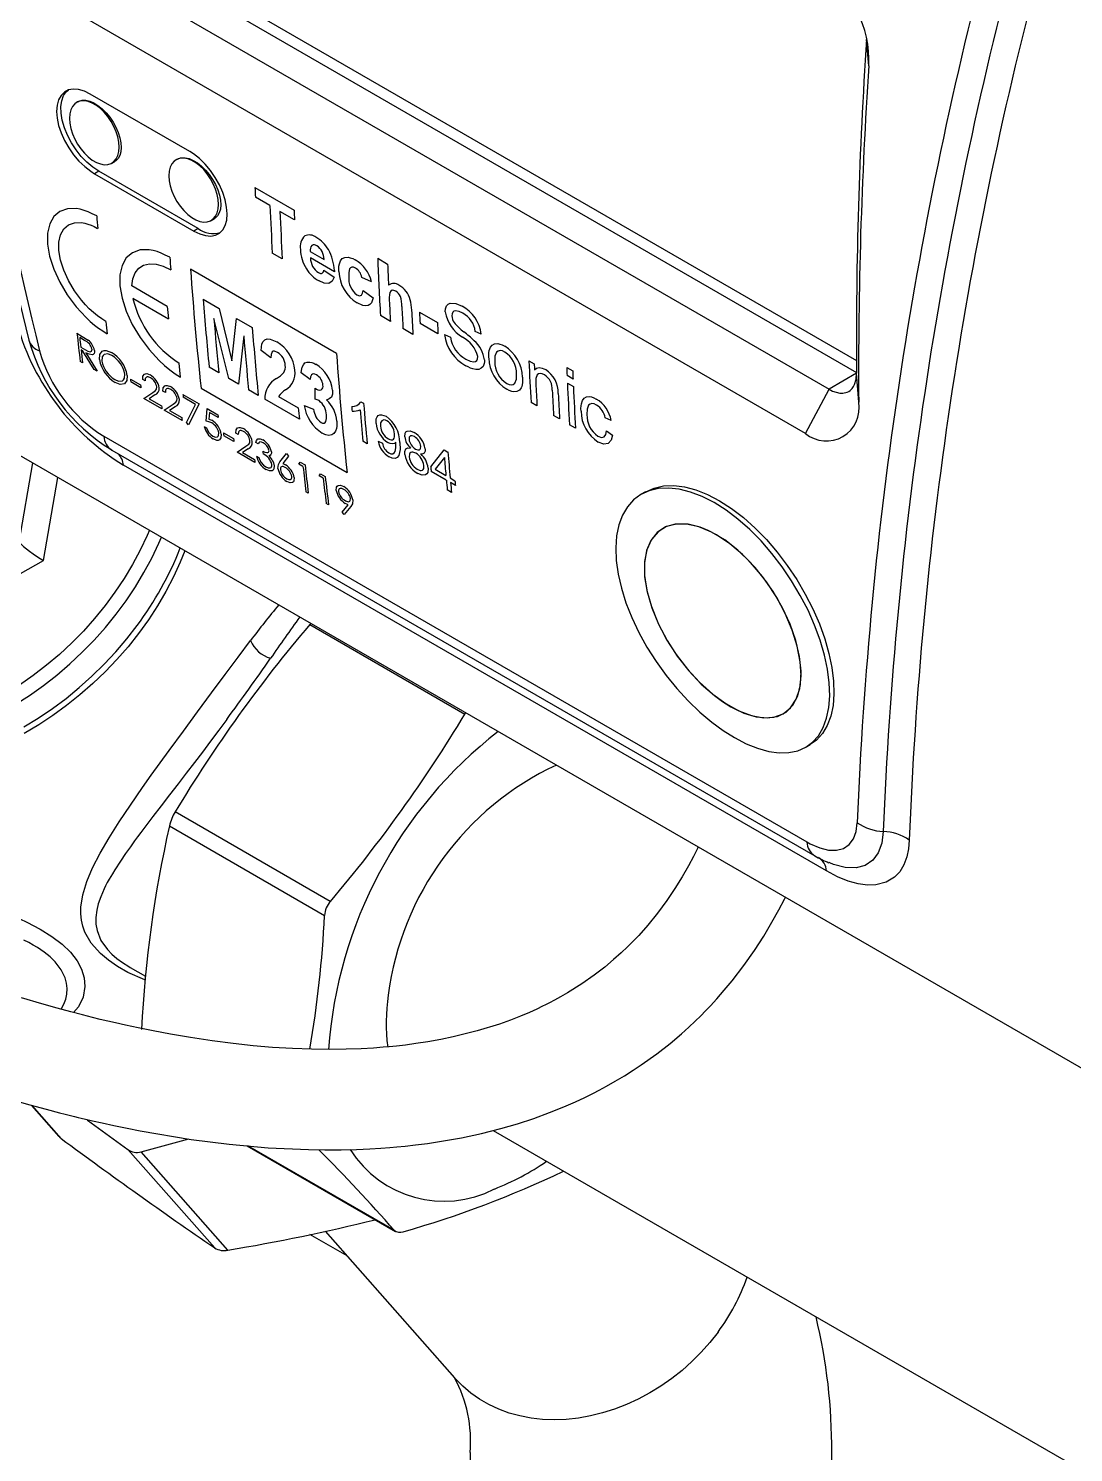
# Model space of a CAD drawing. Header units: millimetres. Extents: x 75 to 2075, y 25 to 1460.
# Drawn here: x 1629.1 to 1703.4, y 646.5 to 747.8 of the extents above; entities that cross this region are included whole.
import ezdxf

# ---------------------------------------------------------------- set-up
doc = ezdxf.new("R2010")
doc.units = ezdxf.units.MM
doc.header["$LTSCALE"] = 5

msp = doc.modelspace()

# ---------------------------------------------------------------- linework, layer by layer
at = {"color": 7, "linetype": 'Continuous', "lineweight": 25}
for p, q in [((1633.201, 755.809), (1687.957, 724.199)), ((1633.465, 754.795), (1687.962, 723.335)), ((1631.461, 753.639), (1686.01, 722.149)), ((1684.326, 719.003), (1629.778, 750.493)), ((1688.845, 745.148), (1688.684, 747.023)), ((1632.604, 742.596), (1632.522, 742.549)), ((1640.554, 739.059), (1633.483, 743.142)), ((1639.675, 738.514), (1639.593, 738.467)), ((1634.078, 737.652), (1633.774, 737.477)), ((1633.774, 737.477), (1640.845, 733.395)), ((1641.149, 733.57), (1634.078, 737.652)), ((1635.014, 738.231), (1635.24, 738.361)), ((1645.19, 736.494), (1647.973, 734.887)), ((1646.256, 735.204), (1645.219, 735.803)), ((1648.002, 734.197), (1646.964, 734.796)), ((1641.149, 733.57), (1640.845, 733.395)), ((1642.085, 734.149), (1642.311, 734.279)), ((1647.131, 731.412), (1646.423, 731.82)), ((1649.127, 731.948), (1650.106, 731.383)), ((1650.837, 730.499), (1649.139, 731.479)), ((1653.916, 731.456), (1654.624, 731.048)), ((1650.986, 724.691), (1640.605, 730.684)), ((1650.099, 730.618), (1650.812, 730.104)), ((1650.836, 730.585), (1650.837, 730.499)), ((1638.953, 728.039), (1636.436, 729.492)), ((1653.484, 729.793), (1652.782, 730.096)), ((1636.513, 728.61), (1639.032, 727.156)), ((1641.506, 728.541), (1642.643, 727.884)), ((1652.874, 729.17), (1653.587, 728.656)), ((1642.643, 727.884), (1643.54, 724.173)), ((1654.82, 726.973), (1654.112, 727.381)), ((1656.891, 727.621), (1658.164, 726.886)), ((1643.323, 722.915), (1642.272, 727.175)), ((1643.54, 724.173), (1643.874, 727.174)), ((1643.874, 727.174), (1645, 726.524)), ((1656.424, 726.047), (1655.716, 726.455)), ((1658.204, 726.093), (1656.931, 726.828)), ((1632.536, 726.122), (1632.911, 725.906)), ((1633.078, 725.616), (1632.727, 725.819)), ((1632.911, 725.906), (1633.338, 725.634)), ((1644.391, 725.952), (1644.022, 722.511)), ((1658.665, 726.032), (1659.087, 725.839)), ((1661.278, 726.067), (1660.856, 726.259)), ((1632.803, 725.148), (1633.146, 724.947)), ((1632.963, 724.863), (1632.826, 724.941)), ((1633.758, 723.539), (1632.963, 724.863)), ((1633.17, 724.743), (1633.966, 723.419)), ((1646.321, 724.382), (1645.623, 724.905)), ((1617.017, 724.052), (1705.91, 672.735)), ((1632.935, 724.015), (1632.767, 724.111)), ((1633.966, 723.419), (1633.758, 723.539)), ((1639.905, 723.004), (1639.799, 724.007)), ((1642.619, 723.321), (1641.932, 723.717)), ((1649.123, 722.825), (1648.482, 723.314)), ((1664.672, 724.16), (1665.049, 723.942)), ((1667.36, 723.695), (1667.784, 723.45)), ((1687.963, 723.276), (1686.01, 722.149)), ((1688.118, 721.225), (1687.963, 723.276)), ((1636.334, 722.868), (1637.054, 722.453)), ((1637.078, 722.247), (1636.358, 722.662)), ((1637.379, 722.747), (1637.211, 722.844)), ((1641.357, 722.226), (1651.738, 716.233)), ((1644.022, 722.511), (1643.323, 722.915)), ((1649.461, 721.432), (1649.464, 722.21)), ((1667.809, 722.866), (1667.384, 723.111)), ((1667.408, 722.58), (1667.832, 722.335)), ((1637.3, 721.494), (1637.928, 721.906)), ((1638.571, 720.761), (1637.3, 721.494)), ((1638.082, 721.735), (1637.676, 721.469)), ((1637.676, 721.469), (1638.547, 720.966)), ((1638.818, 721.916), (1638.65, 722.013)), ((1640.068, 721.774), (1641.219, 721.11)), ((1640.958, 721.067), (1640.091, 721.568)), ((1645.426, 721.7), (1644.739, 722.097)), ((1648.347, 720.014), (1645.884, 721.436)), ((1646.863, 721.636), (1648.269, 720.824)), ((1649.748, 721.332), (1649.461, 721.432)), ((1652.719, 721.255), (1652.916, 721.142)), ((1665.245, 720.955), (1664.82, 721.2)), ((1684.326, 719.003), (1686.01, 722.149)), ((1638.739, 720.664), (1639.367, 721.076)), ((1640.01, 719.93), (1638.739, 720.664)), ((1639.521, 720.904), (1639.115, 720.638)), ((1639.115, 720.638), (1639.986, 720.135)), ((1640.317, 719.785), (1640.958, 721.067)), ((1641.219, 721.11), (1640.472, 719.615)), ((1641.716, 719.881), (1641.795, 720.778)), ((1641.795, 720.778), (1642.562, 720.334)), ((1641.949, 720.495), (1641.908, 720.024)), ((1642.585, 720.128), (1641.949, 720.495)), ((1648.687, 720.997), (1649.362, 720.725)), ((1666.848, 720.029), (1666.424, 720.274)), ((1640.472, 719.615), (1640.317, 719.785)), ((1641.581, 719.503), (1641.749, 719.406)), ((1641.908, 720.024), (1642.123, 719.935)), ((1667.981, 719.375), (1667.556, 719.62)), ((1670.516, 719.91), (1670.094, 720.102)), ((1670.186, 719.176), (1670.613, 718.878)), ((1634.44, 718.797), (1684.43, 689.939)), ((1642.954, 719.046), (1643.674, 718.631)), ((1643.698, 718.425), (1642.978, 718.84)), ((1643.999, 718.925), (1643.831, 719.022)), ((1645.42, 718.249), (1645.253, 718.346)), ((1653.169, 718.267), (1652.865, 718.442)), ((1653.95, 718.442), (1654.25, 718.304)), ((1635.01, 717.818), (1685, 688.96)), ((1643.92, 717.673), (1644.548, 718.085)), ((1645.191, 716.939), (1643.92, 717.673)), ((1644.702, 717.913), (1644.296, 717.647)), ((1644.296, 717.647), (1645.167, 717.145)), ((1645.296, 717.382), (1645.464, 717.285)), ((1646.97, 716.979), (1647.426, 717.575)), ((1647.567, 717.391), (1647.164, 716.863)), ((1647.426, 717.575), (1647.567, 717.391)), ((1657.69, 716.632), (1658.636, 717.84)), ((1658.657, 717.292), (1658, 716.453)), ((1658.636, 717.84), (1658.913, 717.679)), ((1628.428, 711.27), (1629.401, 716.903)), ((1685.835, 687.877), (1635.845, 716.736)), ((1648.318, 716.818), (1648.405, 716.962)), ((1648.606, 716.652), (1648.318, 716.818)), ((1648.405, 716.962), (1648.751, 716.762)), ((1649.757, 715.988), (1649.844, 716.131)), ((1649.844, 716.131), (1650.19, 715.931)), ((1658.798, 715.678), (1657.72, 716.3)), ((1658, 716.453), (1658.769, 716.009)), ((1630.159, 709.956), (1631.181, 715.875)), ((1650.045, 715.821), (1649.757, 715.988)), ((1659.072, 715.834), (1659.409, 715.64)), ((1659.439, 715.308), (1659.102, 715.503)), ((1648.981, 714.751), (1648.813, 714.848)), ((1659.166, 714.804), (1658.863, 714.979)), ((1672.966, 714.845), (1672.662, 714.67)), ((1650.42, 713.92), (1650.252, 714.017)), ((1651.384, 713.409), (1651.808, 713.925)), ((1651.53, 713.232), (1651.384, 713.409)), ((1652, 713.803), (1651.53, 713.232)), ((1618.084, 703.164), (1630.159, 709.956)), ((1649.163, 705.495), (1649.088, 705.409)), ((1649.088, 705.409), (1660.119, 699.041)), ((1660.119, 699.041), (1660.189, 699.13)), ((1684.365, 696.683), (1684.67, 696.859)), ((1650.55, 685.711), (1639.519, 692.079)), ((1639.107, 691.086), (1650.138, 684.718)), ((1686.076, 688.45), (1686.011, 688.479)), ((1636.32, 681.012), (1637.404, 680.387)), ((1629.302, 671.206), (1631.251, 668.995)), ((1631.414, 668.846), (1629.344, 671.195)), ((1631.414, 668.846), (1631.265, 669.007)), ((1637.091, 667.907), (1640.478, 668.817)), ((1662.121, 669.417), (1722.773, 634.403)), ((1636.157, 668.063), (1642.326, 661.064)), ((1643.259, 660.908), (1637.091, 667.907)), ((1644.635, 668.327), (1655.184, 662.237)), ((1655.083, 662.319), (1644.684, 668.323)), ((1651.74, 660.495), (1649.098, 662.02)), ((1650.194, 662.249), (1659.379, 651.827)), ((1660.485, 646.513), (1660.485, 621.782)), ((1686.2, 620.948), (1686.2, 646.513))]:
    msp.add_line(p, q, dxfattribs=at)
at = {"color": 7, "linetype": 'Continuous', "lineweight": 25, "flags": 128}
for points in [[(1633.483, 743.142), (1633.061, 743.345), (1632.655, 743.463), (1632.275, 743.491), (1631.933, 743.429), (1631.639, 743.278), (1631.401, 743.043), (1631.227, 742.73), (1631.12, 742.349), (1631.085, 741.909), (1631.123, 741.425), (1631.232, 740.908), (1631.41, 740.375), (1631.652, 739.84), (1631.949, 739.317), (1632.294, 738.824), (1632.677, 738.372), (1633.086, 737.976), (1633.509, 737.645), (1633.774, 737.477)], [(1634.078, 737.652), (1633.652, 737.937), (1633.234, 738.292), (1632.835, 738.71), (1632.466, 739.177), (1632.138, 739.681), (1631.861, 740.208), (1631.642, 740.743), (1631.489, 741.271), (1631.405, 741.778), (1631.393, 742.249), (1631.454, 742.669), (1631.586, 743.028), (1631.785, 743.313), (1631.928, 743.426)], [(1635.531, 739.372), (1635.507, 739.721), (1635.435, 740.088), (1635.318, 740.464), (1635.159, 740.837), (1634.962, 741.198), (1634.732, 741.537), (1634.476, 741.845), (1634.201, 742.113), (1633.914, 742.334), (1633.622, 742.502), (1633.335, 742.613), (1633.06, 742.663), (1632.804, 742.65), (1632.574, 742.576), (1632.377, 742.443), (1632.218, 742.253), (1632.101, 742.013), (1632.029, 741.728), (1632.005, 741.407), (1632.029, 741.058), (1632.101, 740.691), (1632.218, 740.316), (1632.377, 739.943), (1632.574, 739.581), (1632.804, 739.242), (1633.06, 738.934), (1633.335, 738.666), (1633.622, 738.445), (1633.914, 738.277), (1634.201, 738.167), (1634.476, 738.117), (1634.732, 738.129), (1634.962, 738.203), (1635.159, 738.336), (1635.318, 738.526), (1635.435, 738.766), (1635.507, 739.051), (1635.531, 739.372)], [(1632.608, 742.589), (1632.676, 742.632), (1632.904, 742.695), (1633.162, 742.695), (1633.441, 742.631), (1633.733, 742.507), (1634.03, 742.325), (1634.324, 742.09), (1634.606, 741.81), (1634.868, 741.492), (1635.103, 741.145), (1635.305, 740.779), (1635.469, 740.405), (1635.588, 740.032), (1635.661, 739.673), (1635.684, 739.336), (1635.657, 739.032), (1635.582, 738.769), (1635.459, 738.554), (1635.293, 738.395), (1635.236, 738.367)], [(1642.602, 735.29), (1642.578, 735.639), (1642.506, 736.006), (1642.389, 736.382), (1642.23, 736.755), (1642.033, 737.116), (1641.803, 737.455), (1641.547, 737.763), (1641.272, 738.031), (1640.985, 738.252), (1640.694, 738.42), (1640.406, 738.531), (1640.131, 738.58), (1639.875, 738.568), (1639.645, 738.494), (1639.448, 738.361), (1639.289, 738.171), (1639.172, 737.931), (1639.1, 737.646), (1639.076, 737.325), (1639.1, 736.976), (1639.172, 736.609), (1639.289, 736.234), (1639.448, 735.86), (1639.645, 735.499), (1639.875, 735.16), (1640.131, 734.852), (1640.406, 734.584), (1640.694, 734.363), (1640.985, 734.195), (1641.272, 734.085), (1641.547, 734.035), (1641.803, 734.047), (1642.033, 734.121), (1642.23, 734.254), (1642.389, 734.444), (1642.506, 734.684), (1642.578, 734.969), (1642.602, 735.29)], [(1639.679, 738.507), (1639.747, 738.55), (1639.975, 738.613), (1640.233, 738.613), (1640.512, 738.549), (1640.804, 738.425), (1641.101, 738.243), (1641.395, 738.008), (1641.677, 737.728), (1641.939, 737.41), (1642.174, 737.063), (1642.377, 736.697), (1642.54, 736.323), (1642.659, 735.95), (1642.732, 735.591), (1642.755, 735.254), (1642.729, 734.95), (1642.653, 734.687), (1642.53, 734.472), (1642.364, 734.313), (1642.307, 734.285)], [(1640.845, 733.395), (1641.266, 733.191), (1641.67, 733.072), (1642.046, 733.042), (1642.383, 733.101), (1642.672, 733.249), (1642.906, 733.481), (1643.077, 733.791), (1643.181, 734.171), (1643.215, 734.61), (1643.178, 735.095), (1643.07, 735.613), (1642.896, 736.148), (1642.659, 736.686), (1642.366, 737.211), (1642.026, 737.706), (1641.648, 738.16), (1641.242, 738.558), (1640.821, 738.89), (1640.554, 739.059)], [(1633.94, 734.469), (1633.621, 734.625), (1633.334, 734.756), (1633.048, 734.868), (1632.77, 734.949), (1632.494, 734.998), (1631.86, 734.986), (1631.318, 734.796), (1630.891, 734.432), (1630.596, 733.907), (1630.444, 733.244), (1630.442, 732.467), (1630.59, 731.606), (1630.882, 730.695), (1631.307, 729.768), (1631.847, 728.861), (1632.481, 728.008), (1633.185, 727.237), (1633.482, 726.959), (1633.78, 726.707), (1634.07, 726.489), (1634.363, 726.288), (1634.687, 726.076)], [(1634.596, 726.951), (1634.296, 727.156), (1633.997, 727.371), (1633.701, 727.605), (1633.411, 727.867), (1633.132, 728.155), (1632.856, 728.475), (1632.356, 729.154), (1631.929, 729.872), (1631.596, 730.602), (1631.366, 731.322), (1631.25, 732.001), (1631.252, 732.614), (1631.371, 733.138), (1631.604, 733.551), (1631.94, 733.838), (1632.367, 733.987), (1632.867, 733.994), (1633.086, 733.956), (1633.309, 733.895), (1633.535, 733.811), (1633.755, 733.71), (1634.006, 733.578)], [(1639.137, 731.531), (1638.813, 731.689), (1638.522, 731.822), (1638.232, 731.935), (1637.949, 732.017), (1637.67, 732.066), (1637.026, 732.052), (1636.477, 731.858), (1636.044, 731.487), (1635.745, 730.953), (1635.592, 730.279), (1635.591, 729.489), (1635.742, 728.615), (1636.039, 727.69), (1636.471, 726.749), (1637.021, 725.829), (1637.665, 724.963), (1638.38, 724.185), (1638.755, 723.837), (1639.137, 723.523), (1639.522, 723.244), (1639.905, 723.004)], [(1651.157, 730.512), (1651.154, 730.703), (1651.164, 730.889), (1651.191, 731.056), (1651.27, 731.277), (1651.402, 731.438), (1651.585, 731.526), (1651.807, 731.536), (1651.967, 731.502), (1652.141, 731.436), (1652.313, 731.346)], [(1636.436, 729.492), (1636.508, 730.003), (1636.676, 730.426), (1636.934, 730.751), (1637.275, 730.965), (1637.686, 731.063), (1638.156, 731.04), (1638.666, 730.898), (1639.203, 730.639)], [(1649.706, 730.436), (1649.854, 730.379), (1649.917, 730.379), (1649.975, 730.399), (1650.054, 730.489), (1650.099, 730.618)], [(1652.334, 730.766), (1652.2, 730.824), (1652.081, 730.832), (1651.985, 730.787), (1651.92, 730.7), (1651.864, 730.448), (1651.862, 730.154)], [(1650.812, 730.104), (1650.673, 729.822), (1650.434, 729.672), (1650.109, 729.692), (1649.745, 729.852)], [(1652.442, 728.856), (1652.627, 728.791), (1652.705, 728.801), (1652.767, 728.84), (1652.838, 728.983), (1652.874, 729.17)], [(1653.587, 728.656), (1653.472, 728.299), (1653.366, 728.169), (1653.23, 728.093), (1653.066, 728.071), (1652.872, 728.101), (1652.464, 728.282)], [(1655.204, 729.11), (1655.134, 729.145), (1655.066, 729.17), (1654.942, 729.18), (1654.844, 729.131), (1654.784, 729.033), (1654.748, 728.866), (1654.737, 728.663), (1654.742, 728.455)], [(1658.726, 727.639), (1658.738, 727.874), (1658.804, 728.066), (1658.922, 728.198), (1659.081, 728.27), (1659.476, 728.243), (1659.916, 728.045)], [(1659.973, 727.545), (1659.7, 727.677), (1659.445, 727.723), (1659.335, 727.693), (1659.256, 727.625), (1659.208, 727.515), (1659.198, 727.371)], [(1645.623, 724.905), (1645.682, 725.363), (1645.768, 725.55), (1645.894, 725.668), (1646.07, 725.723), (1646.279, 725.71), (1646.748, 725.515)], [(1661.818, 724.366), (1661.814, 724.555), (1661.824, 724.738), (1661.849, 724.904), (1661.929, 725.129), (1662.055, 725.283), (1662.233, 725.372), (1662.45, 725.388), (1662.607, 725.357), (1662.777, 725.295), (1662.948, 725.207)], [(1633.146, 724.947), (1633.312, 724.859), (1633.468, 724.81), (1633.532, 724.819), (1633.578, 724.857), (1633.603, 724.92), (1633.606, 724.959), (1633.604, 725.002)], [(1633.772, 724.905), (1633.774, 724.785), (1633.749, 724.688), (1633.695, 724.62), (1633.614, 724.589), (1633.404, 724.627), (1633.17, 724.743)], [(1634.138, 724.248), (1634.163, 724.613), (1634.331, 724.841), (1634.464, 724.889), (1634.622, 724.891), (1634.989, 724.755)], [(1635.02, 724.543), (1634.718, 724.657), (1634.474, 724.626), (1634.386, 724.555), (1634.327, 724.449), (1634.305, 724.152)], [(1646.793, 724.768), (1646.571, 724.851), (1646.479, 724.841), (1646.408, 724.793), (1646.334, 724.614), (1646.321, 724.382)], [(1660.185, 724.284), (1660.485, 724.14), (1660.763, 724.09), (1660.88, 724.119), (1660.971, 724.192), (1661.023, 724.312), (1661.034, 724.469)], [(1662.955, 724.789), (1662.782, 724.867), (1662.621, 724.891), (1662.484, 724.859), (1662.374, 724.779), (1662.257, 724.495), (1662.242, 724.122)], [(1637.211, 722.844), (1637.227, 723.074), (1637.332, 723.218), (1637.416, 723.251), (1637.514, 723.252), (1637.746, 723.163)], [(1648.482, 723.314), (1648.499, 723.471), (1648.521, 723.596), (1648.556, 723.723), (1648.633, 723.889), (1648.746, 724.014), (1648.9, 724.079), (1649.088, 724.081), (1649.223, 724.05), (1649.37, 723.993), (1649.518, 723.915)], [(1649.559, 723.171), (1649.457, 723.218), (1649.363, 723.234), (1649.283, 723.219), (1649.218, 723.177), (1649.142, 723.027), (1649.123, 722.825)], [(1661.504, 724.225), (1661.504, 724.093), (1661.489, 723.971), (1661.413, 723.77), (1661.285, 723.631), (1661.11, 723.556), (1660.904, 723.548), (1660.677, 723.597), (1660.521, 723.654), (1660.359, 723.73), (1660.196, 723.818)], [(1663.09, 722.556), (1663.263, 722.478), (1663.423, 722.455), (1663.56, 722.487), (1663.669, 722.567), (1663.784, 722.851), (1663.799, 723.224)], [(1665.068, 723.518), (1665.208, 723.637), (1665.392, 723.682), (1665.609, 723.644), (1665.725, 723.597), (1665.842, 723.536)], [(1665.776, 723.161), (1665.621, 723.234), (1665.476, 723.266), (1665.35, 723.245), (1665.254, 723.172), (1665.167, 722.903), (1665.16, 722.568)], [(1686.01, 722.149), (1686.266, 722.018), (1686.524, 721.926), (1686.777, 721.875), (1686.878, 721.868), (1686.983, 721.869), (1687.089, 721.88), (1687.198, 721.903), (1687.306, 721.94), (1687.412, 721.992), (1687.505, 722.054), (1687.652, 722.195), (1687.758, 722.345), (1687.827, 722.483), (1687.935, 722.869), (1687.963, 723.276)], [(1635.215, 722.842), (1635.519, 722.723), (1635.767, 722.746), (1635.855, 722.816), (1635.914, 722.921), (1635.935, 723.22)], [(1636.103, 723.122), (1636.08, 722.757), (1635.906, 722.538), (1635.615, 722.49), (1635.246, 722.632)], [(1637.76, 722.961), (1637.597, 723.026), (1637.526, 723.028), (1637.467, 723.007), (1637.423, 722.965), (1637.394, 722.905), (1637.379, 722.747)], [(1637.928, 721.906), (1638.126, 722.051), (1638.199, 722.157), (1638.212, 722.319)], [(1638.65, 722.013), (1638.666, 722.243), (1638.771, 722.387), (1638.855, 722.42), (1638.953, 722.421), (1639.185, 722.332)], [(1664.222, 723.007), (1664.226, 722.815), (1664.217, 722.63), (1664.194, 722.461), (1664.164, 722.34), (1664.123, 722.235), (1663.998, 722.067), (1663.821, 721.975), (1663.604, 721.958), (1663.445, 721.989), (1663.274, 722.052), (1663.101, 722.141)], [(1639.199, 722.131), (1639.036, 722.195), (1638.965, 722.197), (1638.906, 722.176), (1638.862, 722.134), (1638.833, 722.074), (1638.818, 721.916)], [(1639.367, 721.076), (1639.566, 721.22), (1639.638, 721.326), (1639.651, 721.488)], [(1650.711, 722.077), (1650.704, 721.801), (1650.623, 721.587), (1650.476, 721.451), (1650.383, 721.411), (1650.28, 721.388)], [(1668.374, 720.583), (1668.37, 720.77), (1668.379, 720.953), (1668.401, 721.116), (1668.474, 721.345), (1668.591, 721.504), (1668.762, 721.6), (1668.973, 721.621), (1669.128, 721.592), (1669.295, 721.532), (1669.462, 721.446)], [(1649.887, 719.773), (1650.003, 719.727), (1650.1, 719.733), (1650.171, 719.778), (1650.226, 719.856), (1650.273, 720.065), (1650.268, 720.316)], [(1653.805, 719.718), (1653.82, 720.049), (1653.871, 720.18), (1653.954, 720.271), (1654.067, 720.323), (1654.2, 720.332), (1654.516, 720.218)], [(1669.485, 721.02), (1669.314, 721.098), (1669.154, 721.124), (1669.018, 721.093), (1668.913, 721.009), (1668.809, 720.717), (1668.798, 720.346)], [(1642.117, 719.747), (1641.91, 719.836), (1641.716, 719.881)], [(1643.831, 719.022), (1643.847, 719.252), (1643.952, 719.396), (1644.036, 719.429), (1644.134, 719.43), (1644.366, 719.342)], [(1644.38, 719.14), (1644.217, 719.204), (1644.146, 719.206), (1644.087, 719.185), (1644.043, 719.143), (1644.014, 719.083), (1643.999, 718.925)], [(1651.014, 719.866), (1651.024, 719.686), (1651.017, 719.508), (1650.995, 719.356), (1650.922, 719.154), (1650.805, 719), (1650.647, 718.901), (1650.452, 718.864), (1650.223, 718.903), (1650.161, 718.925), (1650.1, 718.951), (1649.972, 719.017)], [(1654.571, 719.904), (1654.462, 719.953), (1654.359, 719.968), (1654.203, 719.908), (1654.119, 719.749), (1654.11, 719.522)], [(1655.842, 718.753), (1655.868, 719.019), (1655.924, 719.109), (1656.009, 719.168), (1656.233, 719.182), (1656.501, 719.072)], [(1669.577, 718.811), (1669.822, 718.72), (1669.932, 718.725), (1670.023, 718.763), (1670.14, 718.933), (1670.186, 719.176)], [(1642.204, 718.807), (1642.382, 718.739), (1642.523, 718.76), (1642.575, 718.803), (1642.608, 718.865), (1642.619, 719.042)], [(1642.788, 718.938), (1642.774, 718.691), (1642.665, 718.535), (1642.58, 718.504), (1642.477, 718.506), (1642.218, 718.607)], [(1644.548, 718.085), (1644.747, 718.229), (1644.819, 718.335), (1644.832, 718.497)], [(1645.253, 718.346), (1645.298, 718.509), (1645.401, 718.608), (1645.56, 718.619), (1645.752, 718.542)], [(1645.777, 718.333), (1645.651, 718.388), (1645.543, 718.391), (1645.468, 718.338), (1645.42, 718.249)], [(1655.201, 718.376), (1655.102, 718.292), (1654.969, 718.262), (1654.812, 718.283), (1654.728, 718.313), (1654.64, 718.357)], [(1654.676, 718.616), (1654.782, 718.566), (1654.881, 718.545), (1654.966, 718.556), (1655.035, 718.594), (1655.083, 718.658), (1655.113, 718.749), (1655.119, 718.967)], [(1654.712, 717.619), (1654.862, 717.556), (1654.991, 717.554), (1655.085, 717.613), (1655.149, 717.717), (1655.211, 717.985), (1655.207, 718.306)], [(1655.493, 718.344), (1655.509, 717.847), (1655.424, 717.429), (1655.313, 717.279), (1655.161, 717.214), (1654.957, 717.232), (1654.727, 717.332)], [(1655.207, 718.306), (1655.206, 718.315), (1655.206, 718.323), (1655.205, 718.332), (1655.204, 718.341), (1655.203, 718.349), (1655.203, 718.358), (1655.202, 718.367), (1655.201, 718.376)], [(1656.527, 718.776), (1656.372, 718.837), (1656.244, 718.824), (1656.195, 718.79), (1656.161, 718.738), (1656.144, 718.586)], [(1670.613, 718.878), (1670.526, 718.51), (1670.316, 718.278), (1669.99, 718.238), (1669.601, 718.389)], [(1645.464, 717.285), (1645.536, 717.103), (1645.643, 716.923)], [(1645.746, 717.748), (1645.901, 717.673), (1646.044, 717.641), (1646.11, 717.646), (1646.156, 717.672), (1646.185, 717.724), (1646.19, 717.76), (1646.189, 717.8)], [(1646.357, 717.702), (1646.357, 717.587), (1646.327, 717.497), (1646.267, 717.44), (1646.228, 717.424), (1646.185, 717.415)], [(1655.855, 717.503), (1655.859, 717.726), (1655.927, 717.893), (1656.066, 717.974), (1656.255, 717.958)], [(1656.624, 717.597), (1656.428, 717.672), (1656.343, 717.673), (1656.269, 717.648), (1656.211, 717.6), (1656.173, 717.528), (1656.158, 717.33)], [(1656.606, 717.887), (1656.762, 717.825), (1656.892, 717.837), (1656.941, 717.871), (1656.973, 717.925), (1656.988, 718.08)], [(1657.291, 717.905), (1657.287, 717.732), (1657.231, 717.604), (1657.123, 717.541), (1657.055, 717.534), (1656.982, 717.539)], [(1645.643, 716.923), (1645.8, 716.754), (1645.968, 716.634)], [(1645.968, 716.634), (1646.136, 716.559), (1646.279, 716.554), (1646.334, 716.582), (1646.374, 716.63), (1646.395, 716.698), (1646.394, 716.784)], [(1646.56, 716.704), (1646.538, 716.478), (1646.49, 716.397), (1646.421, 716.346), (1646.226, 716.333), (1645.989, 716.43)], [(1646.407, 717.126), (1646.51, 716.909), (1646.56, 716.704)], [(1646.828, 716.515), (1646.857, 716.786), (1646.97, 716.979)], [(1647.344, 716.584), (1647.198, 716.645), (1647.134, 716.65), (1647.079, 716.635), (1647.036, 716.602), (1647.008, 716.553), (1646.997, 716.411)], [(1647.164, 716.863), (1647.259, 716.821), (1647.356, 716.77)], [(1656.735, 716.451), (1656.933, 716.373), (1657.02, 716.37), (1657.094, 716.394), (1657.153, 716.441), (1657.19, 716.514), (1657.204, 716.715)], [(1657.507, 716.541), (1657.481, 716.233), (1657.419, 716.127), (1657.324, 716.056), (1657.07, 716.033), (1656.762, 716.157)], [(1647.452, 715.778), (1647.599, 715.717), (1647.72, 715.725), (1647.768, 715.755), (1647.799, 715.8), (1647.814, 715.863), (1647.813, 715.94)], [(1647.979, 715.854), (1647.965, 715.639), (1647.924, 715.562), (1647.862, 715.512), (1647.685, 715.493), (1647.467, 715.577)], [(1650.972, 714.95), (1650.989, 715.167), (1651.032, 715.243), (1651.098, 715.292), (1651.279, 715.309), (1651.499, 715.224)], [(1672.967, 714.843), (1672.985, 714.856), (1673.585, 715.117), (1674.251, 715.263), (1674.973, 715.289), (1675.74, 715.193), (1676.547, 714.979), (1677.377, 714.65), (1678.223, 714.208), (1679.076, 713.658), (1679.922, 713.011), (1680.75, 712.271), (1681.556, 711.448), (1682.322, 710.557), (1683.044, 709.606), (1683.714, 708.604), (1684.32, 707.572), (1684.858, 706.517), (1685.323, 705.452), (1685.706, 704.396), (1686.004, 703.358), (1686.215, 702.349), (1686.335, 701.39), (1686.362, 700.485), (1686.295, 699.647), (1686.137, 698.891), (1685.887, 698.224), (1685.547, 697.652), (1685.124, 697.186), (1684.667, 696.864)], [(1651.513, 715.022), (1651.363, 715.084), (1651.238, 715.079), (1651.189, 715.05), (1651.155, 715.005), (1651.138, 714.942), (1651.139, 714.863)], [(1651.621, 714.212), (1651.769, 714.149), (1651.835, 714.143), (1651.891, 714.156), (1651.936, 714.188), (1651.966, 714.236), (1651.979, 714.379)], [(1652.148, 714.27), (1652.117, 713.996), (1652, 713.803)], [(1679.277, 697.368), (1680.116, 696.932), (1680.935, 696.603), (1681.719, 696.386), (1682.46, 696.285), (1683.152, 696.299), (1683.783, 696.428), (1684.35, 696.675), (1684.845, 697.034), (1685.261, 697.499), (1685.594, 698.073), (1685.84, 698.744), (1685.996, 699.502), (1686.058, 700.343), (1686.027, 701.256), (1685.903, 702.224), (1685.686, 703.238), (1685.379, 704.288), (1684.988, 705.353), (1684.517, 706.421), (1683.969, 707.483), (1683.353, 708.52), (1682.678, 709.517), (1681.947, 710.469), (1681.174, 711.358), (1680.368, 712.171), (1679.533, 712.904), (1678.686, 713.544), (1677.835, 714.081), (1676.988, 714.513), (1676.16, 714.831), (1675.361, 715.032), (1674.596, 715.115), (1673.882, 715.08), (1673.225, 714.924), (1672.632, 714.651), (1672.115, 714.267), (1671.679, 713.774), (1671.329, 713.179), (1671.071, 712.494), (1670.909, 711.721), (1670.845, 710.871), (1670.879, 709.961), (1671.013, 708.994), (1671.244, 707.984), (1671.569, 706.95), (1671.985, 705.897), (1672.488, 704.839), (1673.066, 703.794), (1673.715, 702.775), (1674.428, 701.788), (1675.19, 700.853), (1675.99, 699.983), (1676.824, 699.181), (1677.675, 698.462), (1678.477, 697.873), (1679.277, 697.368)], [(1651.808, 713.925), (1651.712, 713.97), (1651.613, 714.024)], [(1637.684, 712.121), (1637.517, 711.731), (1637.028, 710.696), (1636.484, 709.677), (1635.886, 708.678), (1635.236, 707.702), (1634.536, 706.753), (1633.789, 705.833), (1632.996, 704.947), (1632.161, 704.096), (1631.287, 703.283), (1630.376, 702.511), (1629.432, 701.784), (1628.456, 701.102)], [(1679.032, 699.559), (1679.951, 699.109), (1680.826, 698.84), (1681.632, 698.763), (1682.348, 698.876), (1682.956, 699.182), (1683.439, 699.668), (1683.785, 700.329), (1683.983, 701.141), (1684.026, 702.087), (1683.915, 703.137), (1683.649, 704.262), (1683.239, 705.429), (1682.695, 706.601), (1682.031, 707.747), (1681.268, 708.831), (1680.425, 709.825), (1679.526, 710.696), (1678.595, 711.424), (1677.66, 711.985), (1676.745, 712.367), (1675.877, 712.557), (1675.081, 712.552), (1674.38, 712.35), (1673.794, 711.961), (1673.342, 711.392), (1673.036, 710.663), (1672.887, 709.792), (1672.898, 708.806), (1673.072, 707.729), (1673.402, 706.594), (1673.882, 705.432), (1674.495, 704.276), (1675.223, 703.161), (1676.044, 702.115), (1676.93, 701.175), (1677.86, 700.36), (1678.446, 699.929), (1679.032, 699.559)], [(1678.006, 711.793), (1677.427, 712.094), (1676.853, 712.326), (1675.988, 712.537), (1675.169, 712.556), (1674.463, 712.379), (1673.853, 712.003), (1673.389, 711.458), (1673.062, 710.731), (1672.899, 709.88), (1672.896, 708.884), (1673.054, 707.828), (1673.376, 706.681), (1673.833, 705.544), (1674.439, 704.378), (1675.137, 703.286), (1675.951, 702.229), (1676.809, 701.299), (1677.738, 700.463), (1678.661, 699.791), (1679.603, 699.265), (1680.489, 698.929), (1681.34, 698.775), (1682.089, 698.817), (1682.753, 699.059), (1683.279, 699.482), (1683.681, 700.096), (1683.927, 700.85), (1684.024, 701.766), (1683.966, 702.765), (1683.751, 703.878), (1683.398, 705.008), (1682.896, 706.191), (1682.287, 707.325), (1681.552, 708.445), (1680.751, 709.456), (1679.861, 710.386), (1678.955, 711.158), (1678.006, 711.793)], [(1628.146, 699.721), (1629.16, 700.371), (1630.147, 701.07), (1631.103, 701.814), (1632.025, 702.602), (1632.911, 703.43), (1633.756, 704.297), (1634.56, 705.199), (1635.318, 706.133), (1636.029, 707.098), (1636.69, 708.088), (1637.3, 709.102), (1637.855, 710.136), (1638.356, 711.187), (1638.545, 711.624)], [(1640.216, 710.66), (1639.884, 709.849), (1639.398, 708.795), (1638.856, 707.757), (1638.26, 706.737), (1637.611, 705.74), (1636.912, 704.769), (1636.166, 703.827), (1635.373, 702.917), (1634.538, 702.041), (1633.662, 701.202), (1632.749, 700.404), (1631.801, 699.649), (1630.822, 698.939), (1629.814, 698.276), (1628.781, 697.663)], [(1628.759, 698.132), (1629.786, 698.758), (1630.787, 699.433), (1631.759, 700.154), (1632.698, 700.921), (1633.602, 701.729), (1634.468, 702.577), (1635.293, 703.462), (1636.074, 704.38), (1636.809, 705.33)], [(1637.382, 680.123), (1637.349, 680.133), (1636.155, 680.665), (1635.426, 681.075), (1634.765, 681.526), (1634.201, 682.001), (1633.539, 682.748), (1633.093, 683.537), (1632.946, 683.953), (1632.85, 684.384), (1632.805, 684.832), (1632.811, 685.3), (1632.945, 686.184), (1633.235, 687.136), (1633.648, 688.113), (1634.182, 689.151), (1634.814, 690.234), (1635.529, 691.364), (1636.336, 692.57), (1637.194, 693.804), (1637.817, 694.681), (1638.45, 695.563), (1639.092, 696.448), (1640.098, 697.826), (1641.101, 699.191), (1642.096, 700.539), (1643.066, 701.851), (1643.989, 703.09), (1644.876, 704.267)], [(1643.186, 698.658), (1642.617, 697.891), (1642.038, 697.117), (1641.45, 696.339), (1640.883, 695.594), (1640.308, 694.842), (1639.726, 694.086), (1639.123, 693.305), (1638.511, 692.51), (1637.923, 691.742), (1637.712, 691.466), (1637.499, 691.184), (1637.283, 690.898), (1637.066, 690.607), (1636.847, 690.313), (1636.628, 690.014), (1636.331, 689.603), (1635.992, 689.123), (1635.622, 688.579), (1635.222, 687.959), (1635.055, 687.686), (1634.939, 687.489), (1634.83, 687.298), (1634.692, 687.047), (1634.572, 686.817), (1634.468, 686.607), (1634.224, 686.045), (1634.051, 685.544), (1633.941, 685.098), (1633.875, 684.578), (1633.883, 684.096), (1633.96, 683.65), (1634.241, 682.941), (1634.707, 682.282), (1635.01, 681.968), (1635.362, 681.661), (1635.765, 681.362), (1636.218, 681.073), (1636.322, 681.015)], [(1684.43, 689.939), (1684.675, 689.805), (1685.349, 689.514), (1685.979, 689.361), (1686.55, 689.351), (1687.043, 689.483), (1687.446, 689.755), (1687.748, 690.157), (1687.94, 690.682), (1688.019, 691.312)], [(1615.309, 689.99), (1616.284, 689.457), (1617.354, 688.926), (1618.484, 688.412), (1619.681, 687.906), (1621.298, 687.267), (1622.941, 686.649), (1624.558, 686.051), (1625.744, 685.605), (1626.881, 685.159), (1627.969, 684.701), (1628.972, 684.235), (1629.918, 683.735), (1630.749, 683.218), (1631.478, 682.666), (1632.076, 682.091), (1632.538, 681.497), (1632.864, 680.885), (1633.05, 680.277), (1633.103, 679.668), (1632.979, 678.906), (1632.649, 678.211), (1632.296, 677.802)], [(1691.715, 690.068), (1691.664, 689.45), (1691.55, 688.887), (1691.338, 688.313), (1691.043, 687.825), (1690.671, 687.434), (1690.068, 687.074), (1689.348, 686.893), (1688.74, 686.88), (1688.081, 686.97), (1687.382, 687.162), (1686.621, 687.468), (1685.835, 687.877)], [(1689.867, 690.688), (1689.767, 689.864), (1689.509, 689.16), (1689.115, 688.636), (1688.572, 688.275), (1687.928, 688.109), (1687.16, 688.13), (1686.339, 688.336), (1686.076, 688.45)], [(1676.71, 689.592), (1676.651, 689.47), (1676.368, 688.905), (1676.01, 688.232), (1675.571, 687.463), (1675.057, 686.631), (1674.476, 685.769), (1673.825, 684.887), (1673.128, 684.029), (1672.479, 683.298), (1672.029, 682.827), (1671.673, 682.472), (1671.231, 682.053), (1670.696, 681.575), (1670.063, 681.046), (1669.303, 680.461), (1668.423, 679.844), (1667.416, 679.209), (1666.917, 678.92), (1666.486, 678.684), (1666.131, 678.497), (1665.856, 678.358), (1665.64, 678.251), (1665.223, 678.053), (1664.705, 677.819), (1664.081, 677.555), (1663.35, 677.269), (1662.574, 676.992), (1660.981, 676.499), (1659.295, 676.078), (1658.399, 675.893), (1657.484, 675.728), (1656.637, 675.598), (1655.894, 675.499), (1655.258, 675.427), (1654.732, 675.374), (1654.307, 675.336), (1653.614, 675.284), (1652.742, 675.234), (1651.686, 675.196), (1650.483, 675.181), (1649.207, 675.196), (1647.858, 675.245), (1646.436, 675.332), (1645.067, 675.447), (1643.635, 675.599), (1642.139, 675.792), (1640.599, 676.024), (1639.186, 676.265), (1637.943, 676.499), (1636.875, 676.716), (1635.984, 676.908), (1635.272, 677.068), (1634.725, 677.195), (1634.193, 677.322), (1633.637, 677.458), (1632.932, 677.636), (1632.099, 677.854), (1631.13, 678.116), (1630.027, 678.427), (1628.58, 678.855)], [(1627.837, 671.62), (1629.191, 671.236), (1630.342, 670.925), (1631.29, 670.679), (1631.705, 670.574), (1632.064, 670.484), (1632.368, 670.41), (1632.616, 670.35), (1632.829, 670.299), (1633.134, 670.227), (1633.647, 670.108), (1634.323, 669.956), (1635.16, 669.774), (1636.097, 669.58), (1637.032, 669.397), (1640.66, 668.787), (1643.36, 668.442), (1646.126, 668.193), (1649.002, 668.056), (1650.159, 668.039), (1651.331, 668.045), (1652.419, 668.072), (1653.354, 668.113), (1654.138, 668.16), (1654.773, 668.207), (1655.275, 668.251), (1655.87, 668.308), (1656.599, 668.39), (1657.46, 668.5), (1658.45, 668.649), (1659.886, 668.905), (1661.301, 669.209), (1662.673, 669.557), (1663.864, 669.902), (1665.021, 670.281), (1666.145, 670.691), (1667.16, 671.1), (1667.994, 671.467), (1668.656, 671.777), (1668.941, 671.916), (1669.256, 672.074), (1669.675, 672.291), (1670.195, 672.572), (1670.812, 672.921), (1671.465, 673.312), (1672.08, 673.701), (1672.659, 674.086), (1673.757, 674.872), (1674.707, 675.615), (1675.518, 676.302), (1676.042, 676.773), (1676.496, 677.2), (1676.884, 677.579), (1677.226, 677.927), (1677.578, 678.295), (1678.024, 678.781), (1678.559, 679.392), (1679.113, 680.062), (1679.952, 681.153), (1680.7, 682.219), (1681.366, 683.248), (1681.95, 684.227), (1682.439, 685.106), (1682.836, 685.868), (1682.908, 686.014)], [(1631.422, 678.037), (1631.611, 678.402), (1631.737, 678.764), (1631.807, 679.104), (1631.829, 679.507), (1631.789, 679.898), (1631.691, 680.272), (1631.414, 680.857), (1630.996, 681.409), (1630.639, 681.76), (1630.214, 682.102), (1629.723, 682.433), (1629.427, 682.608), (1629.107, 682.783), (1628.76, 682.959)], [(1633.227, 670.206), (1633.294, 670.157), (1636.157, 668.063)], [(1678.116, 655.079), (1677.542, 654.347), (1676.922, 653.647), (1676.26, 652.982), (1675.56, 652.357), (1674.824, 651.774), (1674.058, 651.237), (1673.264, 650.748), (1672.448, 650.311), (1671.614, 649.926), (1670.766, 649.598), (1669.909, 649.326), (1669.047, 649.114), (1668.185, 648.961), (1667.327, 648.869), (1666.479, 648.837), (1665.644, 648.868), (1664.827, 648.959), (1664.033, 649.111), (1663.265, 649.323), (1662.527, 649.593), (1661.825, 649.921), (1661.161, 650.305), (1660.539, 650.741), (1659.962, 651.229), (1659.434, 651.766), (1659.379, 651.827)]]:
    msp.add_lwpolyline(points, dxfattribs=at)
at = {"color": 7, "linetype": 'Continuous', "lineweight": 25}
for centre, radius, start, end in [((1957.779, 805.347), 337.63, 181.263, 193.7887), ((1925.581, 800.318), 305.724, 188.7426, 194.13773), ((1977.861, 679.604), 290.079, 165.26217, 177.68678), ((1680.945, 745.487), 7.907, 357.54232, 56.30168), ((1978.44, 679.2), 288.802, 165.27797, 177.7203), ((1977.691, 678.994), 286.19, 165.2638, 177.78249), ((2006.359, 725.484), 318.405, 176.12132, 180.39735), ((2008.881, 723.45), 320.771, 176.12132, 180.39735), ((1928.037, 748.044), 283.083, 182.33836, 182.47826), ((1900.993, 753.938), 267.761, 184.16955, 184.36087), ((1925.558, 747.287), 279.563, 182.4771, 183.17158), ((1926.266, 746.879), 279.563, 182.4771, 183.17158), ((1930.82, 746.437), 283.083, 182.33836, 182.47826), ((1642.213, 735.062), 1.832, 234.50626, 286.29825), ((1649.454, 732.281), 1.051, 133.13673, 190.87346), ((1649.055, 732.353), 0.765, 51.70043, 114.73026), ((1649.561, 732.059), 0.448, 135.05931, 194.28509), ((1649.397, 732.098), 0.317, 53.69034, 118.88536), ((1648.313, 730.847), 2.432, 30.28115, 59.99055), ((1648.915, 731.368), 1.191, 0.71705, 55.76724), ((1906.305, 750.943), 267.872, 184.15574, 184.34701), ((1651.262, 732.214), 2.843, 182.65022, 211.86164), ((1650.39, 731.482), 1.25, 180.13353, 236.83428), ((1647.612, 730.473), 3.226, 1.983, 29.73934), ((1651.112, 729.222), 2.441, 13.5428, 60.51538), ((1933.838, 742.879), 280.155, 182.33668, 183.17104), ((1901.28, 749.585), 261.36, 184.14733, 186.00884), ((1650.97, 732.026), 2.495, 211.72786, 240.59776), ((1653.878, 730.608), 2.722, 182.02668, 238.71964), ((1651.857, 729.963), 0.934, 8.1779, 59.33719), ((1936.767, 742.568), 282.379, 182.33818, 182.64403), ((1653.314, 730.024), 1.457, 174.86081, 233.26786), ((1655.063, 729.043), 0.623, 54.0846, 126.80181), ((1654.527, 728.012), 1.781, 16.21873, 59.5998), ((1643.728, 730.286), 7.407, 193.0823, 237.96762), ((1902.288, 749.147), 261.595, 184.51805, 185.57857), ((1932.324, 742.354), 277.93, 182.86651, 183.17255), ((1654.824, 728.44), 0.77, 22.94177, 60.45414), ((1653.164, 728.041), 2.47, 359.49177, 16.44221), ((1652.815, 727.687), 3.52, 1.39706, 13.49948), ((1899.4, 750.7), 261.431, 184.97254, 185.16694), ((1933.29, 741.841), 278, 182.84986, 183.17253), ((1934.137, 741.44), 278.14, 182.81639, 183.17247), ((1935.807, 741.169), 279.245, 182.78089, 182.94378), ((1661.339, 728.103), 2.653, 190.06605, 238.35739), ((1660.138, 727.412), 0.942, 182.53136, 214.13735), ((1658.725, 725.767), 2.571, 6.71995, 62.40023), ((1659.19, 726.062), 1.677, 6.77657, 62.16755), ((1644.893, 731.44), 17.265, 196.0116, 238.39697), ((1888.234, 752.803), 254.952, 185.8197, 186.01738), ((1902.158, 748.675), 260.774, 184.72924, 185.57957), ((1905.782, 747.13), 261.595, 184.51805, 185.57857), ((1937.081, 740.434), 279.245, 182.78089, 182.94378), ((1662.333, 729.306), 3.835, 219.15719, 233.36604), ((1630.231, 725.997), 1.176, 197.56887, 252.55177), ((1641.895, 729.153), 13.257, 195.36884, 238.71792), ((1881.367, 753.625), 250.346, 186.30717, 186.77041), ((1882.316, 753.616), 251.132, 186.35495, 186.50905), ((1632.739, 724.794), 0.889, 13.54903, 67.62605), ((1632.633, 724.721), 1.153, 9.18573, 52.3618), ((1904.277, 747.452), 260.774, 184.72924, 185.57957), ((1645.381, 723.229), 2.663, 5.62745, 59.12216), ((1661.561, 726.398), 2.919, 187.21739, 242.1202), ((1661.21, 726.173), 2.149, 188.92759, 241.52217), ((1659.03, 724.002), 2.058, 13.12109, 63.54099), ((1652.66, 716.85), 11.936, 47.12226, 51.78221), ((1659.335, 723.959), 2.185, 6.98699, 48.54385), ((1639.983, 727.707), 10.493, 195.655, 238.11503), ((1880.627, 753.422), 249.432, 186.5565, 186.77083), ((1636.472, 724.661), 2.37, 190.03164, 238.86975), ((1633.774, 722.729), 2.363, 9.59498, 59.0457), ((1634.01, 722.867), 1.957, 10.39294, 58.93972), ((1646.199, 723.783), 1.15, 2.77948, 58.8918), ((1911.661, 743.592), 261.36, 184.14733, 186.00884), ((1664.519, 724.442), 2.703, 181.61949, 238.35575), ((1661.524, 722.913), 2.7, 2.00096, 58.16517), ((1661.959, 723.243), 1.84, 359.40782, 57.21322), ((1636.207, 724.501), 1.933, 190.39967, 239.14145), ((1645.336, 725.038), 2.548, 303.17997, 318.28798), ((1646.584, 723.748), 0.77, 328.23866, 6.83615), ((1646.673, 723.29), 1.372, 300.30605, 8.4175), ((1648.178, 721.739), 2.556, 7.59473, 58.38405), ((1664.086, 724.108), 1.844, 179.545, 237.31177), ((1943.591, 736.648), 279.199, 182.56367, 183.17186), ((1946.157, 736.533), 281.39, 182.56457, 182.651), ((1664.879, 721.925), 1.877, 357.35867, 59.13909), ((1950.299, 735.249), 283.175, 182.33838, 182.45672), ((1950.724, 735.004), 283.175, 182.33838, 182.45672), ((1884.648, 751.461), 249.955, 186.56849, 186.61605), ((1885.368, 751.045), 249.955, 186.56849, 186.61605), ((1637.063, 722.018), 1.333, 9.48951, 59.1775), ((1637.294, 722.154), 0.932, 10.17409, 60.01761), ((1637.916, 722.171), 0.467, 290.85004, 8.19623), ((1638.502, 721.187), 1.333, 9.48951, 59.1775), ((1647.507, 721.48), 1.624, 118.58681, 181.54273), ((1649.798, 722.598), 0.512, 229.31588, 281.60178), ((1649.07, 722.343), 0.961, 5.24722, 59.44581), ((1649.743, 722.348), 0.297, 302.23231, 16.33208), ((1942.861, 736.342), 278.042, 182.83966, 183.17251), ((1665.154, 722.159), 1.18, 355.70828, 58.17327), ((1946.327, 735.069), 279.199, 182.56367, 183.17186), ((1946.752, 734.824), 279.199, 182.56367, 183.17186), ((1638.734, 721.323), 0.932, 10.17409, 60.01761), ((1639.355, 721.341), 0.467, 290.85004, 8.19623), ((1890.418, 749.447), 251.875, 186.30769, 186.35501), ((1648.296, 720.604), 1.765, 121.77717, 144.23396), ((1648.963, 720.289), 1.305, 1.16317, 52.99148), ((1648.688, 719.682), 2.334, 4.53415, 46.96759), ((1652.143, 721.59), 0.667, 263.59001, 329.8449), ((1944.197, 735.67), 278.2, 182.80196, 183.17244), ((1944.633, 735.425), 278.211, 182.79924, 183.17244), ((1668.326, 719.537), 2.221, 9.6485, 59.21974), ((1685.818, 720.803), 2.338, 230.35368, 10.4051), ((1885.66, 750.097), 248.824, 186.72323, 186.77093), ((1892.912, 748.007), 251.875, 186.30769, 186.35501), ((1905.313, 745.125), 258.19, 185.40066, 185.58128), ((1651.52, 721.43), 2.866, 188.68796, 237.32011), ((1650.671, 720.825), 1.312, 184.37358, 233.30689), ((1913.848, 743.217), 262.727, 184.86676, 184.93947), ((1652.238, 721.517), 0.932, 261.27216, 297.2757), ((1913.012, 742.742), 261.279, 184.84196, 185.33657), ((1913.847, 742.615), 261.813, 184.70459, 185.33618), ((1653.219, 718.35), 2.274, 359.83502, 55.21964), ((1671.021, 720.623), 2.647, 180.85969, 237.55001), ((1670.572, 720.281), 1.775, 177.89309, 235.91442), ((1668.75, 719.872), 1.363, 9.7091, 57.36022), ((1887.099, 749.266), 248.824, 186.72323, 186.77093), ((1642.975, 719.82), 1.429, 192.83182, 238.05753), ((1642.733, 719.682), 1.022, 195.65727, 238.82022), ((1641.635, 718.872), 0.999, 9.84457, 61.15185), ((1641.4, 718.734), 1.403, 8.35996, 58.94916), ((1643.683, 718.196), 1.333, 9.48951, 59.1775), ((1655.609, 719.888), 1.812, 185.39233, 237.68426), ((1655.313, 719.644), 1.21, 185.80749, 238.20006), ((1653.894, 718.881), 1.227, 4.04198, 56.50605), ((1635.697, 718.874), 1.259, 183.47053, 236.94751), ((1891.268, 747.639), 249.955, 186.56849, 186.61605), ((1891.988, 747.224), 249.955, 186.56849, 186.61605), ((1643.914, 718.332), 0.932, 10.17409, 60.01761), ((1644.536, 718.35), 0.467, 290.85004, 8.19623), ((1645.139, 717.462), 1.242, 11.16674, 60.39864), ((1645.407, 717.622), 0.802, 12.83384, 62.49669), ((1655.559, 718.742), 1.637, 190.5499, 239.45693), ((1655.243, 718.476), 1.008, 189.83008, 238.20143), ((1657.07, 718.888), 1.236, 186.27789, 228.74517), ((1657.082, 718.704), 0.945, 187.1911, 239.79333), ((1655.702, 717.68), 1.605, 8.04987, 60.14101), ((1656.029, 717.945), 0.968, 8.04005, 59.09244), ((1634.48, 716.593), 1.372, 5.98577, 45.12035), ((1892.28, 746.275), 248.824, 186.72323, 186.77093), ((1646.782, 717.736), 1.528, 193.40574, 238.7535), ((1894.661, 746.07), 250.521, 186.4913, 186.53879), ((1645.278, 716.499), 1.153, 14.3042, 64.72774), ((1645.193, 716.42), 1.405, 30.16003, 45.06411), ((1657.686, 717.758), 1.848, 187.92655, 240.03353), ((1657.358, 717.489), 1.21, 187.55217, 239.0359), ((1656.001, 716.556), 1.213, 7.55025, 59.11825), ((1655.957, 716.363), 1.56, 6.55146, 48.94425), ((1919.943, 739.361), 262.216, 184.82787, 185.10934), ((1920.723, 739.228), 262.695, 184.70517, 185.10913), ((1648.181, 716.75), 1.373, 189.82948, 238.65336), ((1647.909, 716.585), 0.928, 190.81055, 240.49869), ((1646.882, 715.756), 0.949, 11.23149, 60.85917), ((1646.671, 715.634), 1.327, 9.56723, 58.9322), ((1897.241, 744.342), 250.172, 186.35459, 186.77051), ((1897.582, 744.265), 250.346, 186.30717, 186.77041), ((1917.494, 739.862), 260.84, 185.10952, 185.18258), ((1898.68, 743.511), 250.172, 186.35459, 186.77051), ((1899.021, 743.434), 250.346, 186.30717, 186.77041), ((1650.775, 714.033), 1.393, 9.77186, 58.67813), ((1917.698, 739.16), 259.962, 185.18253, 185.33711), ((1918.001, 738.985), 259.962, 185.18253, 185.33711), ((1919.212, 738.87), 260.84, 185.10952, 185.18258), ((1652.296, 715.18), 1.343, 189.86412, 239.47263), ((1652.083, 715.057), 0.964, 191.60702, 241.32748), ((1651.056, 714.201), 0.94, 10.91365, 60.86625), ((1617.283, 719.816), 24.313, 323.42925, 338.36486), ((1693.278, 668.031), 60.463, 140.1079, 143.17982), ((1725.931, 640.152), 100.814, 139.66147, 148.99757), ((1798.877, 597.527), 185.486, 144.23076, 145.34341), ((1646.915, 705.134), 2.216, 203.04298, 253.92829), ((1472.866, 824.021), 211.482, 323.64519, 325.09426), ((1573.707, 750.968), 100.814, 319.66147, 328.99757), ((1681.848, 672.954), 31.505, 127.92683, 175.96541), ((1675.54, 676.341), 21.047, 115.03948, 172.6089), ((1642.415, 690.294), 3.402, 148.34245, 166.53504), ((1722.964, 672.21), 85.956, 167.31473, 177.06845), ((1690.005, 694.144), 3.459, 234.96235, 267.72013), ((1685.687, 690.015), 1.259, 183.47184, 236.92799), ((1689.737, 687.236), 3.454, 55.06124, 87.83572), ((1688.083, 693.998), 5.906, 238.52815, 249.42294), ((1684.594, 687.785), 1.245, 4.25914, 57.77846), ((1651.832, 684.596), 1.698, 138.97816, 175.89934), ((1570.38, 688.593), 79.852, 350.3447, 357.21829), ((1668.176, 677.058), 13.654, 171.62059, 187.17251), ((1869.951, 991.762), 401.465, 233.54678, 235.4597), ((1636.781, 668.919), 1.059, 233.94839, 287.02715), ((1571.777, 589.941), 110.356, 40.98479, 45.05172), ((1658.623, 672.272), 7.881, 212.31873, 297.11112), ((1635.819, 732.196), 72.755, 285.88812, 295.49234), ((1655.663, 682.048), 18.024, 291.31494, 304.67689), ((1621.442, 793.06), 133.941, 279.37437, 283.95327), ((1655.494, 662.826), 0.652, 230.92089, 291.84614), ((1642.981, 662.113), 1.237, 238.00383, 282.97171), ((1666.503, 663.707), 14.467, 323.39334, 340.98014), ((1646.477, 646.806), 39.724, 359.57774, 13.62208), ((1651.181, 647.348), 9.342, 354.87015, 28.6483)]:
    msp.add_arc(centre, radius, start, end, dxfattribs=at)
msp.add_ellipse((1629.594, 710.597), major_axis=(1.289, -0.91), ratio=0.1475195, start_param=3.6963497, end_param=5.267146, dxfattribs=at)

doc.saveas('drawing.dxf')
